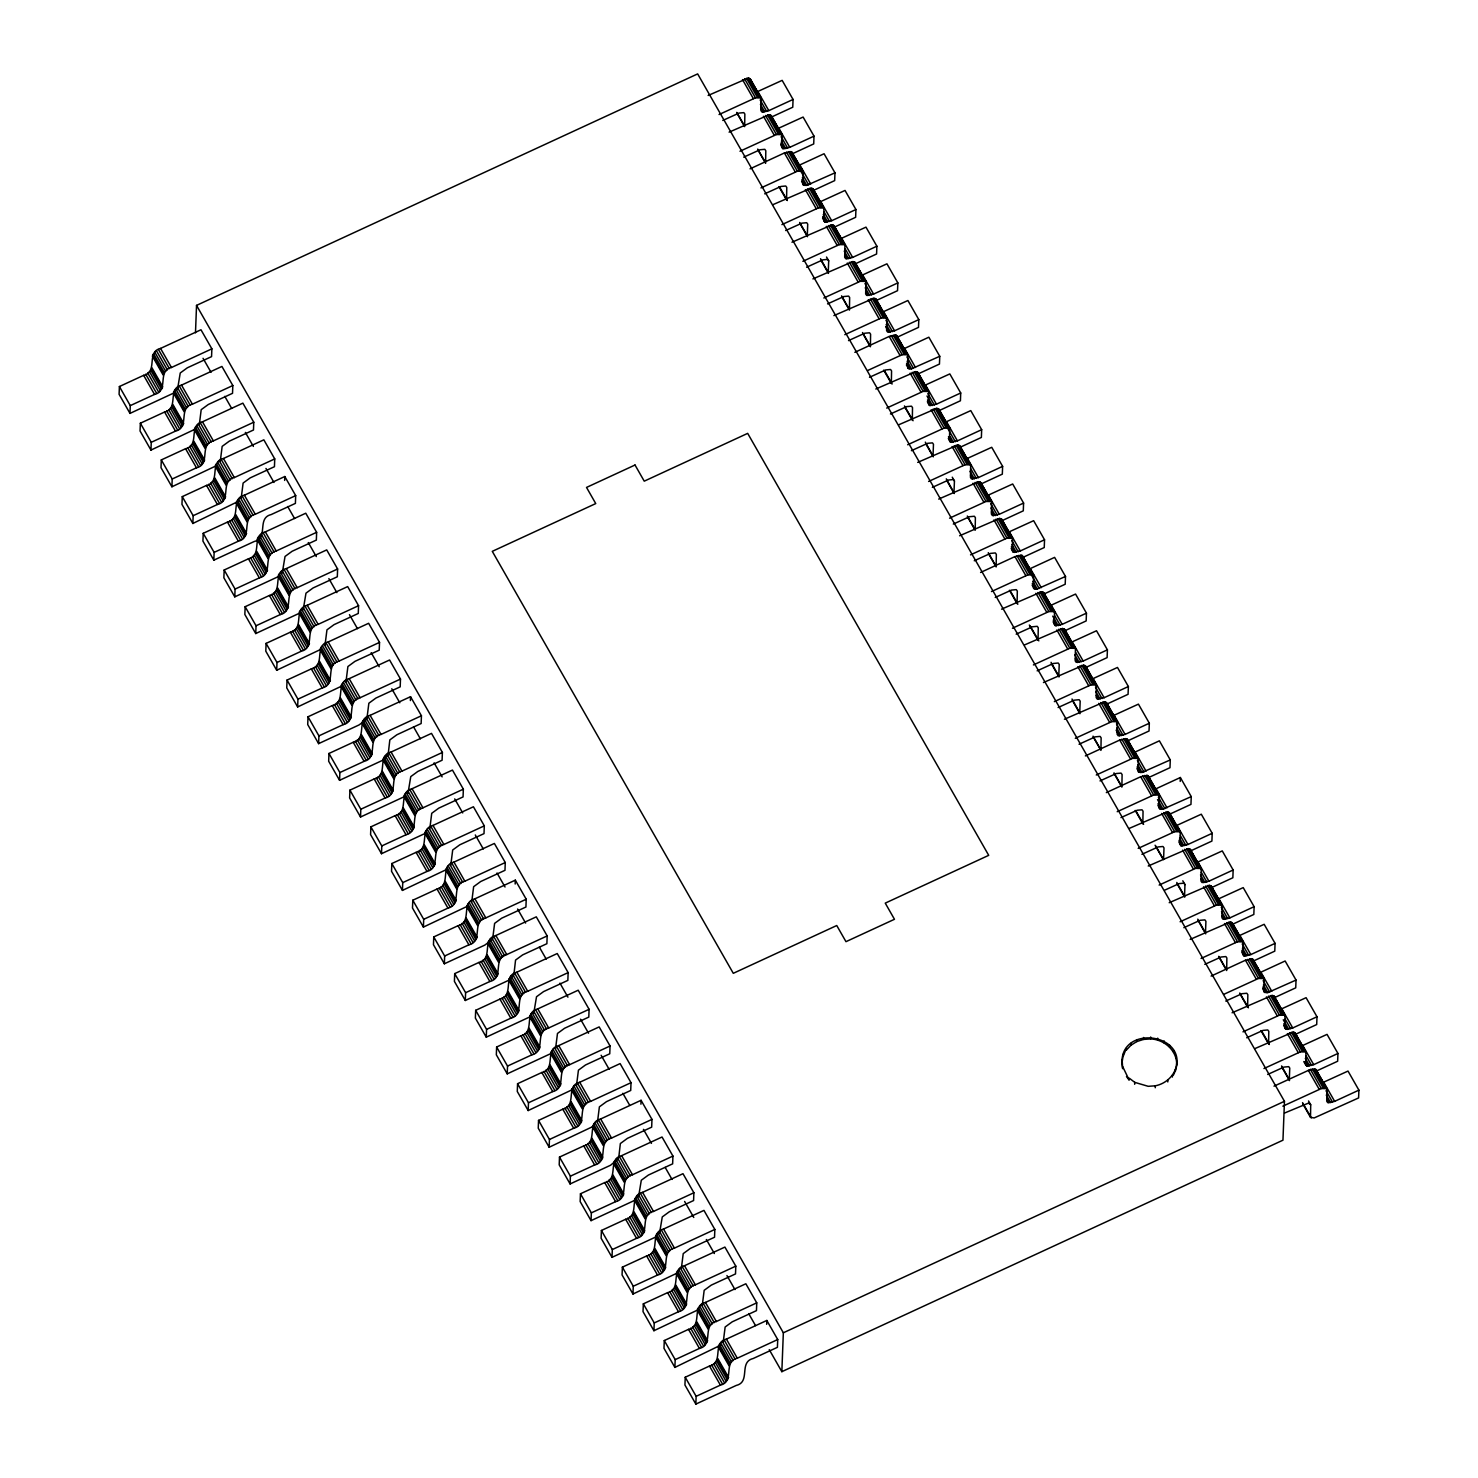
<?xml version="1.0" encoding="UTF-8"?>
<svg xmlns="http://www.w3.org/2000/svg" width="1478" height="1478" viewBox="0 0 1478 1478"><rect width="100%" height="100%" fill="white"/><g stroke="black" fill="none" stroke-linecap="round" stroke-linejoin="round"><path stroke-width="1.5" d="M177.489 389.545L180.242 372.992L187.318 367.819L211.557 356.623L211.871 348.845L200.971 329.76L160.548 348.42C145.842 351.912 158.349 371.865 143.643 375.338L119.404 386.534L119.09 394.312L129.99 413.397L172.501 393.628M129.99 413.397L130.286 405.619L119.404 386.534M199.29 424.925L201.193 409.683L208.269 404.51L232.526 393.314L232.822 385.536L221.922 366.452L181.517 385.111C166.811 388.603 179.3 408.556 164.594 412.029L140.355 423.225L140.059 431.003L150.959 450.088L195.429 429.026M150.959 450.088L151.255 442.31L140.355 423.225M130.286 405.619L154.543 394.423C169.249 390.949 156.742 370.978 171.448 367.505L211.871 348.845M220.24 461.616L222.162 446.374L229.238 441.201L253.477 430.006L253.773 422.228L242.872 403.143L202.468 421.821C187.761 425.294 200.269 445.248 185.563 448.721L161.305 459.917L161.01 467.695L171.91 486.779L216.379 465.718M171.91 486.779L172.205 479.001L161.305 459.917M151.255 442.31L175.494 431.114C190.2 427.641 177.693 407.669 192.417 404.196L232.822 385.536M241.191 498.326L243.113 483.066L250.188 477.893L274.446 466.697L274.742 458.919L263.841 439.834L223.418 458.513C208.712 461.986 221.22 481.939 206.514 485.412L182.274 496.626L181.96 504.386L192.861 523.471L239.03 501.024M195.484 332.846L196.537 305.392L697.653 73.9L1284.456 1101.295L1282.959 1140.185L781.844 1371.676L769.262 1349.654M192.861 523.471L193.156 515.693L182.274 496.626M172.205 479.001L196.463 467.805C211.169 464.332 198.662 444.361 213.368 440.887L253.773 422.228M203.225 533.318L202.929 541.096L213.83 560.162L254.234 541.502C268.941 538.029 256.433 518.057 271.139 514.584L295.397 503.388L295.692 495.61L284.792 476.526L244.387 495.204C229.681 498.677 242.17 518.63 227.464 522.104L203.225 533.318L214.125 552.384L213.83 560.162M193.156 515.693L217.414 504.497C232.12 501.024 219.612 481.071 234.318 477.579L274.742 458.919M282.261 573.021L285.032 556.467L292.108 551.276L316.347 540.08L316.643 532.302L305.761 513.217L265.338 531.895C250.632 535.369 263.139 555.322 248.433 558.795L224.176 570.009L223.88 577.787L234.78 596.853L277.291 577.085M234.78 596.853L235.076 589.075L224.176 570.009M214.125 552.384L238.364 541.188C253.071 537.715 240.581 517.762 255.288 514.27L295.692 495.61M303.23 609.712L305.983 593.158L313.059 587.967L337.317 576.771L337.612 568.993L326.712 549.908L286.307 568.587C271.582 572.06 284.09 592.013 269.384 595.486L245.145 606.701L244.849 614.479L255.731 633.545L298.242 613.776M255.731 633.545L256.045 625.767L245.145 606.701M235.076 589.075L259.334 577.88C274.04 574.406 261.532 554.453 276.238 550.98L316.643 532.302M325.031 645.092L326.952 629.85L334.028 624.658L358.267 613.462L358.563 605.684L347.663 586.6L307.258 605.278C292.552 608.751 305.059 628.704 290.353 632.196L266.095 643.392L265.8 651.17L276.7 670.255L321.169 649.193M276.7 670.255L276.996 662.477L266.095 643.392M284.644 480.424L284.792 476.526M256.045 625.767L280.284 614.571C294.99 611.098 282.483 591.145 297.189 587.671L337.612 568.993M345.981 681.783L347.903 666.541L354.979 661.35L379.218 650.154L379.532 642.376L368.632 623.291L328.208 641.969C313.502 645.443 326.01 665.396 311.304 668.887L287.046 680.083L286.75 687.861L297.651 706.946L342.12 685.884M297.651 706.946L297.946 699.168L287.046 680.083M276.996 662.477L301.235 651.262C315.941 647.789 303.452 627.836 318.158 624.363L358.563 605.684M366.932 718.474L368.853 703.232L375.929 698.059L400.187 686.845L400.483 679.067L389.582 660.001L349.178 678.661C334.471 682.134 346.961 702.087 332.254 705.579L308.015 716.775L307.72 724.553L318.62 743.637L359.025 724.959L366.101 719.786M318.62 743.637L318.915 735.859L308.015 716.775M297.946 699.168L322.204 687.954C336.91 684.48 324.403 664.527 339.109 661.054L379.532 642.376M388.215 754.039L389.822 739.924L396.898 734.751L421.138 723.536L421.433 715.758L410.533 696.692L370.128 715.352C355.422 718.825 367.93 738.797 353.224 742.27L328.966 753.466L328.67 761.244L339.57 780.329L382.081 760.56M339.57 780.329L339.866 772.551L328.966 753.466M318.915 735.859L343.155 724.645C357.861 721.172 345.353 701.219 360.078 697.745L400.483 679.067M408.02 793.169L410.773 776.615L417.849 771.442L442.088 760.228L442.402 752.45L431.502 733.384L391.079 752.043C376.373 755.517 388.88 775.488 374.174 778.961L349.935 790.157L349.621 797.935L360.521 817.02L403.032 797.252M360.521 817.02L360.817 809.242L349.935 790.157M339.866 772.551L364.105 761.336C378.83 757.863 366.322 737.91 381.028 734.437L421.433 715.758M429.821 828.548L431.724 813.306L438.8 808.133L463.057 796.919L463.353 789.16L452.453 770.075L412.048 788.735C397.342 792.208 409.831 812.179 395.125 815.653L370.886 826.849L370.59 834.627L381.49 853.711L424.001 833.943M381.49 853.711L381.786 845.933L370.886 826.849M360.817 809.242L385.074 798.046C399.781 794.554 387.273 774.601 401.979 771.128L442.402 752.45M450.772 865.24L452.693 849.998L459.769 844.825L484.008 833.629L484.304 825.851L473.422 806.766L432.999 825.426C418.292 828.918 430.8 848.871 416.094 852.344L391.836 863.54L391.541 871.318L402.441 890.403L446.91 869.341M402.441 890.403L402.737 882.625L391.836 863.54M410.385 700.572L410.533 696.692M381.786 845.933L406.025 834.737C420.731 831.246 408.242 811.293 422.948 807.819L463.353 789.16M471.722 901.931L473.644 886.689L480.719 881.516L504.977 870.32L505.273 862.542L494.373 843.458L453.949 862.117C439.243 865.609 451.751 885.562 437.045 889.035L412.805 900.231L412.491 908.009L423.392 927.094L467.879 906.032M423.392 927.094L423.706 919.316L412.805 900.231M402.737 882.625L426.994 871.429C441.7 867.956 429.193 847.984 443.899 844.511L484.304 825.851M492.691 938.622L494.613 923.38L501.67 918.207L525.928 907.012L526.223 899.234L515.323 880.149L474.918 898.809C460.212 902.301 472.72 922.254 457.995 925.727L433.756 936.923L433.46 944.701L444.361 963.785L484.766 945.126L491.841 939.934M444.361 963.785L444.656 956.007L433.756 936.923M423.706 919.316L447.945 908.12C462.651 904.647 450.143 884.675 464.849 881.202L505.273 862.542M513.956 974.187L515.563 960.072L522.639 954.899L546.878 943.703L547.174 935.925L536.292 916.84L495.869 935.519C481.163 938.992 493.67 958.945 478.964 962.418L454.707 973.614L454.411 981.392L465.311 1000.477L507.822 980.708M465.311 1000.477L465.607 992.699L454.707 973.614M444.656 956.007L468.896 944.811C483.602 941.338 471.112 921.367 485.819 917.893L526.223 899.234M533.761 1013.317L536.514 996.763L543.59 991.59L567.848 980.394L568.143 972.616L557.243 953.532L516.838 972.21C502.114 975.683 514.621 995.636 499.915 999.11L475.676 1010.324L475.38 1018.102L486.262 1037.168L528.773 1017.4M486.262 1037.168L486.576 1029.39L475.676 1010.324M465.607 992.699L489.865 981.503C504.571 978.03 492.063 958.077 506.769 954.585L547.174 935.925M555.562 1048.715L557.483 1033.455L564.559 1028.282L588.798 1017.086L589.094 1009.308L578.194 990.223L537.789 1008.901C523.083 1012.375 535.59 1032.328 520.884 1035.801L496.626 1047.015L496.331 1054.793L507.231 1073.859L549.742 1054.091M507.231 1073.859L507.527 1066.081L496.626 1047.015M515.175 884.029L515.323 880.149M486.576 1029.39L510.815 1018.194C525.521 1014.721 513.014 994.768 527.72 991.276L568.143 972.616M576.512 1085.406L578.434 1070.164L585.51 1064.973L609.749 1053.777L610.063 1045.999L599.163 1026.914L558.739 1045.593C544.033 1049.066 556.541 1069.019 541.835 1072.492L517.577 1083.707L517.282 1091.485L528.182 1110.551L572.651 1089.508M528.182 1110.551L528.477 1102.773L517.577 1083.707M507.527 1066.081L531.766 1054.886C546.472 1051.412 533.983 1031.459 548.689 1027.967L589.094 1009.308M597.481 1122.098L599.384 1106.856L606.46 1101.664L630.718 1090.468L631.014 1082.69L620.113 1063.606L579.709 1082.284C565.002 1085.757 577.492 1105.71 562.785 1109.184L538.546 1120.398L538.251 1128.176L549.151 1147.242L593.62 1126.199M549.151 1147.242L549.446 1139.483L538.546 1120.398M528.477 1102.773L552.735 1091.577C567.441 1088.104 554.934 1068.151 569.64 1064.677L610.063 1045.999M618.746 1157.643L620.354 1143.547L627.429 1138.356L651.669 1127.16L651.964 1119.382L641.064 1100.297L600.659 1118.975C585.953 1122.449 598.461 1142.402 583.755 1145.893L559.497 1157.089L559.201 1164.867L570.102 1183.952L610.506 1165.274L618.432 1158.789M570.102 1183.952L570.397 1176.174L559.497 1157.089M549.446 1139.483L573.686 1128.268C588.392 1124.795 575.884 1104.842 590.609 1101.369L631.014 1082.69M638.551 1196.792L641.304 1180.238L648.38 1175.065L672.638 1163.851L672.933 1156.073L662.033 1137.007L621.61 1155.667C606.904 1159.14 619.411 1179.093 604.705 1182.585L580.466 1193.781L580.152 1201.559L591.052 1220.643L633.563 1200.875M591.052 1220.643L591.348 1212.865L580.466 1193.781M570.397 1176.174L594.655 1164.96C609.361 1161.486 596.853 1141.533 611.559 1138.06L651.964 1119.382M659.502 1233.483L662.273 1216.93L669.331 1211.757L693.588 1200.542L693.884 1192.764L682.984 1173.698L642.579 1192.358C627.873 1195.831 640.362 1215.784 625.656 1219.276L601.417 1230.472L601.121 1238.25L612.021 1257.335L654.532 1237.566M612.021 1257.335L612.317 1249.557L601.417 1230.472M591.348 1212.865L615.605 1201.651C630.312 1198.178 617.804 1178.225 632.51 1174.751L672.933 1156.073M681.303 1268.863L683.224 1253.621L690.3 1248.448L714.539 1237.234L714.835 1229.456L703.953 1210.39L663.53 1229.049C648.824 1232.523 661.331 1252.494 646.625 1255.967L622.367 1267.163L622.072 1274.941L632.972 1294.026L677.441 1272.964M632.972 1294.026L633.268 1286.248L622.367 1267.163M640.916 1104.195L641.064 1100.297M612.317 1249.557L636.556 1238.342C651.262 1234.869 638.773 1214.916 653.479 1211.443L693.884 1192.764M702.253 1305.554L704.175 1290.312L711.251 1285.139L735.508 1273.925L735.804 1266.147L724.904 1247.081L684.499 1265.741C669.774 1269.214 682.282 1289.185 667.576 1292.659L643.336 1303.855L643.022 1311.633L653.923 1330.717L698.41 1309.656M653.923 1330.717L654.237 1322.939L643.336 1303.855M633.268 1286.248L657.525 1275.052C672.231 1271.56 659.724 1251.607 674.43 1248.134L714.835 1229.456M723.222 1342.246L725.144 1327.004L732.22 1321.831L756.459 1310.635L756.754 1302.857L745.854 1283.772L705.449 1302.432C690.743 1305.905 703.251 1325.877 688.526 1329.35L664.287 1340.546L663.991 1348.324L674.892 1367.409L721.061 1344.962M674.892 1367.409L675.187 1359.631L664.287 1340.546M654.237 1322.939L678.476 1311.743C693.182 1308.252 680.674 1288.299 695.381 1284.825L735.804 1266.147M685.238 1377.237L684.942 1385.015L695.842 1404.1L736.266 1385.422C750.972 1381.948 738.464 1361.995 753.17 1358.522L777.41 1347.326L777.724 1339.548L766.823 1320.464L726.4 1339.123C711.694 1342.615 724.202 1362.568 709.495 1366.041L685.238 1377.237L696.138 1396.322L695.842 1404.1M737.023 113.252L744.653 126.609L744.857 114.065L743.84 112.624L739.018 113.085L722.779 120.457M675.187 1359.631L699.427 1348.435C714.133 1344.943 701.644 1324.99 716.35 1321.517L756.754 1302.857M708.147 95.46L748.164 78.094L750.196 78.87L761.078 97.954L760.874 110.499L761.872 111.94L768.8 110.647L793.058 99.451L782.158 80.366L755.831 92.393M757.974 149.962L765.604 163.301L765.807 150.756L764.81 149.315L759.969 149.777L743.73 157.148M696.138 1396.322L720.396 1385.126C735.102 1381.653 722.594 1361.681 737.3 1358.208L777.724 1339.548M729.097 132.152L769.114 114.785L771.146 115.561L782.047 134.646L781.825 147.19L782.841 148.631L789.769 147.338L814.009 136.142L803.108 117.058L776.781 129.085M793.058 99.451L792.762 107.229L770.537 117.483M750.048 168.843L784.412 152.973L791.321 151.68L802.997 171.337L803.016 184.75L806.692 185.378L834.978 172.834L824.077 153.749L799.82 164.945L810.72 184.029M766.676 1324.343L766.823 1320.464M814.009 136.142L813.713 143.92L791.487 154.192M773.031 204.611L811.034 188.168L813.066 188.944L823.948 208.028L823.745 220.573L824.761 222.014L831.671 220.721L855.928 209.525L845.028 190.44L818.701 202.486M781.844 1371.676L783.34 1332.786L196.537 305.392M806.619 267.222L822.84 259.851L827.68 259.389L828.696 260.849L828.234 272.506L820.53 258.687M834.978 172.834L834.664 180.612L812.438 190.884M841.813 296.727L849.425 310.084L849.647 297.54L848.631 296.099L843.79 296.542L827.569 303.914M855.928 209.525L855.633 217.303L833.407 227.575M812.918 278.917L852.954 261.551L854.968 262.327L865.868 281.411L865.665 293.956L866.662 295.397L873.59 294.104L897.848 282.908L886.948 263.823L860.602 275.869M870.394 346.776L870.597 334.231L869.6 332.79L864.759 333.234L848.52 340.605M839.652 239.177L865.979 227.132L876.879 246.216L876.583 253.994L854.358 264.266M833.888 315.608L873.904 298.242L875.937 299.018L886.837 318.103L886.615 330.647L887.631 332.088L894.559 330.795L918.799 319.599L907.898 300.514L881.572 312.56M897.848 282.908L897.534 290.686L875.309 300.958M854.838 352.318L889.183 336.448L896.111 335.155L907.788 354.794L907.806 368.225L911.483 368.835L939.749 356.29L928.849 337.206L904.61 348.42L915.51 367.505M918.799 319.599L918.503 327.377L896.278 337.649M875.807 389.01L915.824 371.625L917.838 372.401L928.738 391.485L928.535 404.03L929.533 405.471L936.461 404.196L960.718 392.982L949.818 373.916L923.473 385.943M939.749 356.29L939.454 364.068L917.228 374.34M898.772 424.759L936.775 408.316L938.807 409.11L949.707 428.177L949.486 440.721L950.502 442.162L957.43 440.887L981.669 429.673L970.769 410.607L944.442 422.634M932.359 487.37L948.58 480.017L953.421 479.556L954.437 480.997L953.975 492.673L946.271 478.835M960.718 392.982L960.423 400.76L940.211 410.108M917.709 462.392L957.744 445.026L959.758 445.802L970.658 464.868L970.455 477.412L971.452 478.872L978.381 477.579L1002.62 466.364L991.738 447.298L965.393 459.325M967.554 516.875L975.184 530.232L975.388 517.688L974.39 516.247L969.55 516.709L953.31 524.062M981.669 429.673L981.374 437.451L959.148 447.723M938.678 499.084L978.695 481.717L980.727 482.493L991.609 501.559L991.405 514.104L992.422 515.563L999.331 514.27L1023.589 503.074L1012.689 483.99L986.362 496.017M988.505 553.566L996.135 566.924L996.338 554.379L995.341 552.938L990.5 553.4L974.261 560.772M1002.62 466.364L1002.324 474.142L980.099 484.414M959.628 535.775L999.645 518.409L1001.678 519.184L1012.578 538.251L1012.356 550.814L1013.372 552.255L1020.3 550.961L1044.54 539.766L1033.639 520.681L1007.312 532.708M1023.589 503.074L1023.293 510.834L1001.068 521.106M980.579 572.466L1014.943 556.596L1021.871 555.303L1033.528 574.96L1033.565 588.373L1037.223 589.001L1065.509 576.457L1054.608 557.372L1030.351 568.568L1041.251 587.653M1044.54 539.766L1044.244 547.544L1022.019 557.797M1001.548 609.158L1041.565 591.791L1043.597 592.567L1054.498 611.652L1054.276 624.196L1055.292 625.637L1062.202 624.344L1086.459 613.148L1075.559 594.064L1049.232 606.091M1065.509 576.457L1065.195 584.235L1042.969 594.489M1086.459 613.148L1086.164 620.926L1063.938 631.18M1043.45 682.54L1083.485 665.174L1085.499 665.95L1096.399 685.035L1096.196 697.579L1097.193 699.02L1104.121 697.727L1128.379 686.531L1117.479 667.446L1091.133 679.492M1100.925 750.399L1101.128 737.855L1100.131 736.395L1095.29 736.857L1079.051 744.228M1070.183 642.782L1096.51 630.755L1107.41 649.84L1107.114 657.618L1084.889 667.89M1064.419 719.232L1104.435 701.865L1106.468 702.641L1117.368 721.726L1117.146 734.27L1118.162 735.711L1125.091 734.418L1149.33 723.222L1138.429 704.138L1112.103 716.183M1114.246 773.733L1121.876 787.09L1122.098 774.546L1121.081 773.105L1116.241 773.548L1100.02 780.92M1128.379 686.531L1128.065 694.309L1105.84 704.581M1122.153 1060.336L1122.689 1068.705C1113.691 1021.686 1195.074 1032.217 1173.384 1075.116M1122.079 1062.276L1123.409 1053.999M1123.335 1055.939L1126.421 1048.179M1085.369 755.923L1119.733 740.053L1126.642 738.778L1138.319 758.417L1138.337 771.849L1142.014 772.458L1170.28 759.914L1159.38 740.829L1135.141 752.043L1146.041 771.11M1122.763 1066.765L1129.192 1080.104L1126.476 1076.557M1126.347 1050.119L1130.947 1045.223L1131.021 1043.283M1134.661 1084.298L1134.735 1082.358L1129.266 1078.164M1130.947 1045.223L1136.785 1041.565L1136.859 1039.625M1149.33 723.222L1149.034 731L1126.809 741.272M1136.785 1041.565L1143.492 1039.422L1143.566 1037.482M1106.338 792.614L1140.683 776.744L1147.612 775.47L1159.269 795.109L1159.306 808.54L1162.983 809.15L1191.25 796.605L1180.349 777.52L1156.092 788.735L1166.992 807.801M1176.654 1064.899C1177.264 1050.71 1164.221 1039.385 1150.605 1038.923L1150.678 1036.983M1155.242 1087.753L1155.316 1085.813C1166.364 1083.688 1176.026 1074.488 1176.728 1062.959M1157.625 1040.106L1157.699 1038.147M1170.28 759.914L1169.985 767.692L1147.759 777.964M1164.073 1042.877L1164.147 1040.937M1167.786 1081.951L1167.86 1080.012M1169.541 1047.071L1169.615 1045.131M1180.201 781.419L1180.349 777.52M1129.303 828.382L1167.306 811.939L1169.338 812.715L1180.238 831.8L1180.017 844.344L1181.033 845.785L1187.961 844.492L1212.2 833.296L1201.3 814.212L1174.973 826.257M1172.387 1077.056L1172.46 1075.116M1173.606 1052.391L1173.68 1050.452M1175.398 1071.236L1175.472 1069.296M1176.045 1058.47L1176.119 1056.53M1164.904 890.07L1179.111 883.622L1183.952 883.179L1184.968 884.62L1184.525 896.278L1176.802 882.458M1191.25 796.605L1190.954 804.383L1170.742 813.713M1148.24 866.016L1188.275 848.631L1190.289 849.407L1201.189 868.491L1200.986 881.036L1201.984 882.477L1208.912 881.202L1233.151 869.988L1222.269 850.903L1195.924 862.949M1212.2 833.296L1211.905 841.074L1189.679 851.346M1169.209 902.707L1209.226 885.322L1211.258 886.098L1222.14 905.183L1221.936 917.727L1222.953 919.168L1229.862 917.893L1254.12 906.679L1243.22 887.613L1216.893 899.64M1226.666 970.547L1226.869 958.003L1225.872 956.562L1221.031 957.023L1204.81 964.377M1233.151 869.988L1232.855 877.766L1210.63 888.038M1190.159 939.398L1230.176 922.032L1232.209 922.808L1243.109 941.874L1242.887 954.418L1243.903 955.86L1250.831 954.585L1275.071 943.37L1264.17 924.304L1237.843 936.331M1254.12 906.679L1253.824 914.457L1231.599 924.729M1211.11 976.09L1245.474 960.22L1252.402 958.926L1264.06 978.565L1264.096 991.997L1267.755 992.625L1296.04 980.062L1285.139 960.996L1260.882 972.191L1271.782 991.276M1275.071 943.37L1274.775 951.148L1252.55 961.421M1232.079 1012.781L1272.096 995.415L1274.128 996.19L1285.029 1015.257L1284.807 1027.801L1285.823 1029.261L1292.733 1027.967L1316.99 1016.772L1306.09 997.687L1279.763 1009.714M1296.04 980.062L1295.726 987.84L1273.5 998.112M1255.062 1048.53L1293.047 1032.106L1295.079 1032.882L1305.979 1051.966L1305.758 1064.511L1306.774 1065.952L1313.702 1064.659L1337.941 1053.463L1327.041 1034.378L1300.714 1046.406M1284.585 1113.026L1308.455 1103.124L1310.709 1104.768L1310.506 1117.313L1314.164 1117.941L1358.596 1097.932L1358.91 1090.154L1348.01 1071.07L1321.665 1083.097M1316.99 1016.772L1316.695 1024.55L1294.469 1034.803M1316.122 1074.34L1316.03 1069.573L1310.432 1069.462L1273.999 1086.164M1316.03 1069.573L1326.93 1088.658L1326.727 1101.202L1327.724 1102.643L1334.652 1101.35L1358.91 1090.154M1337.941 1053.463L1337.645 1061.241L1315.42 1071.495M387.901 755.166L384.04 759.267M512.792 976.625L513.642 975.314M509.781 979.415L511.48 978.03M719.047 114.545L755.48 97.844L761.078 97.954M739.998 151.236L776.43 134.535L782.047 134.646M760.948 187.928L797.381 171.226L802.997 171.337M764.699 193.84L780.92 186.468L785.76 186.006L786.776 187.466L786.555 200.01L778.924 186.653M781.917 224.619L818.35 207.918L823.948 208.028M785.649 230.531L801.889 223.16L806.729 222.698L807.727 224.157L807.284 235.815L799.653 222.457M791.968 242.226L831.985 224.859L834.017 225.635L844.917 244.72L844.695 257.264L845.712 258.705L852.64 257.412L876.879 246.216M802.868 261.31L839.301 244.609L844.917 244.72M823.819 298.002L860.27 281.3L865.868 281.411M844.788 334.693L881.221 317.992L886.837 318.103M867.752 370.461L902.171 354.683L907.788 354.794M869.489 377.296L885.71 369.925L890.55 369.482L891.567 370.923L891.345 383.467L883.715 370.11M886.689 408.076L923.14 391.374L928.738 391.485M890.44 413.988L906.679 406.616L911.501 406.173L912.517 407.614L912.314 420.158L904.684 406.801M907.658 444.767L944.091 428.066L949.707 428.177M911.39 450.679L927.63 443.326L932.47 442.864L933.468 444.305L933.024 455.963L925.32 442.144M928.609 481.459L965.042 464.757L970.658 464.868M949.578 518.168L986.011 501.448L991.609 501.559M970.529 554.86L1006.961 538.158L1012.578 538.251M991.479 591.551L1027.931 574.85L1033.528 574.96M995.23 597.463L1011.451 590.091L1016.291 589.63L1017.307 591.071L1017.086 603.615L1009.456 590.258M1012.448 628.242L1048.881 611.541L1054.498 611.652M1016.18 634.154L1032.42 626.783L1037.26 626.321L1038.258 627.762L1038.055 640.307L1029.335 625.046M1024.531 644.925L1062.516 628.483L1064.548 629.259L1075.448 648.343L1075.227 660.888L1076.243 662.329L1083.171 661.035L1107.41 649.84M1033.399 664.934L1069.832 648.232L1075.448 648.343M1037.15 670.846L1053.371 663.474L1058.211 663.012L1059.227 664.453L1058.765 676.13L1051.061 662.31M1054.35 701.625L1090.801 684.924L1096.399 685.035M1058.1 707.537L1074.321 700.166L1079.162 699.704L1080.178 701.163L1079.734 712.821L1072.012 699.002M1075.319 738.316L1111.752 721.615L1117.368 721.726M1096.27 775.008L1132.702 758.306L1138.319 758.417M1117.22 811.699L1153.671 794.998L1159.269 795.109M1120.971 817.611L1137.21 810.24L1142.032 809.796L1143.048 811.237L1142.845 823.782L1135.215 810.424M1138.189 848.39L1174.622 831.689L1180.238 831.8M1141.921 854.302L1158.161 846.931L1163.001 846.488L1163.999 847.929L1163.555 859.586L1155.925 846.229M1159.14 885.082L1195.573 868.38L1201.189 868.491M1180.109 921.773L1216.542 905.072L1222.14 905.183M1183.841 927.685L1200.081 920.314L1204.921 919.87L1205.919 921.311L1205.475 932.969L1197.771 919.15M1201.06 958.465L1237.492 941.763L1243.109 941.874M1224.043 994.232L1258.462 978.454L1264.06 978.565M1225.761 1001.068L1241.982 993.715L1246.822 993.253L1247.838 994.694L1247.617 1007.239L1240.005 993.881M1242.98 1031.866L1279.412 1015.164L1285.029 1015.257M1246.711 1037.778L1262.951 1030.406L1267.791 1029.944L1268.789 1031.385L1268.586 1043.93L1260.956 1030.572M1263.93 1068.557L1300.363 1051.856L1305.979 1051.966M1267.681 1074.469L1283.902 1067.098L1288.742 1066.636L1289.758 1068.077L1289.296 1079.753L1281.592 1065.934M783.34 1332.786L1284.456 1101.295M1282.867 1106.172L1321.332 1088.547L1326.93 1088.658M1143.492 1039.422L1150.605 1038.923M1155.316 1085.813L1148.203 1086.312L1134.735 1082.358M757.9 91.562L768.8 110.647M778.869 128.253L789.769 147.338M820.789 201.636L831.671 220.721M841.739 238.346L852.64 257.412M862.69 275.037L873.59 294.104M883.659 311.729L894.559 330.795M925.561 385.111L936.461 404.196M946.53 421.803L957.43 440.887M967.48 458.494L978.381 477.579M988.431 495.185L999.331 514.27M1009.4 531.877L1020.3 550.961M1051.32 605.259L1062.202 624.344M1072.271 641.951L1083.171 661.035M1093.221 678.642L1104.121 697.727M1114.19 715.352L1125.091 734.418M1177.061 825.426L1187.961 844.492M1198.011 862.117L1208.912 881.202M1218.98 898.809L1229.862 917.893M1239.931 935.5L1250.831 954.585M1281.851 1008.883L1292.733 1027.967M1302.802 1045.574L1313.702 1064.659M1323.752 1082.265L1334.652 1101.35M761.318 98.823L750.196 78.87M782.287 135.514L771.146 115.561M803.238 172.205L792.097 152.252M824.188 208.897L813.066 188.944M844.067 243.685L834.017 225.635M866.108 282.298L854.968 262.327M887.059 318.989L875.937 299.018M908.028 355.681L896.887 335.709M928.978 392.372L917.838 372.401M949.929 429.063L938.807 409.11M970.898 465.755L959.758 445.802M991.849 502.446L980.727 482.493M1012.818 539.137L1001.678 519.184M1033.769 575.829L1022.628 555.876M1054.719 612.52L1043.597 592.567M1074.598 647.309L1064.548 629.259M1096.639 685.903L1085.499 665.95M1117.59 722.594L1106.468 702.641M1138.559 759.304L1127.418 739.333M1159.509 795.995L1148.369 776.024M1180.479 832.687L1169.338 812.715M1201.429 869.378L1190.289 849.407M1222.38 906.069L1211.258 886.098M1243.349 942.761L1232.209 922.808M1264.3 979.452L1253.159 959.499M1285.25 1016.143L1274.128 996.19M1306.219 1052.835L1295.079 1032.882M1316.27 1070.441L1327.17 1089.526M749.42 78.297L760.32 97.382M770.371 114.988L781.271 134.073M791.321 151.68L802.221 170.764M812.29 188.371L823.191 207.456M833.241 225.081L844.141 244.147M854.21 261.772L865.092 280.838M875.161 298.464L886.061 317.53M896.111 335.155L907.012 354.24M917.081 371.846L927.981 390.931M938.031 408.538L948.931 427.622M958.982 445.229L969.882 464.314M979.951 481.92L990.851 501.005M1000.902 518.612L1011.802 537.696M1021.871 555.303L1032.753 574.388M1042.821 591.994L1053.722 611.079M1063.772 628.686L1074.672 647.77M1084.741 665.377L1095.623 684.462M1105.692 702.087L1116.592 721.153M1126.642 738.778L1137.543 757.844M1147.612 775.47L1158.512 794.536M1168.562 812.161L1179.462 831.246M1189.513 848.852L1200.413 867.937M1210.482 885.544L1221.382 904.628M1231.433 922.235L1242.333 941.32M1252.402 958.926L1263.284 978.011M1273.352 995.618L1284.253 1014.702M1294.303 1032.309L1305.203 1051.394M1315.272 1069L1326.172 1088.085M748.164 78.094L759.064 97.178M769.114 114.785L780.014 133.87M790.083 151.477L800.984 170.561M811.034 188.168L821.934 207.253M831.985 224.859L842.885 243.944M852.954 261.551L863.854 280.635M873.904 298.242L884.805 317.327M894.855 334.933L905.755 354.018M915.824 371.625L926.724 390.709M936.775 408.316L947.675 427.401M957.744 445.026L968.626 464.092M978.695 481.717L989.595 500.783M999.645 518.409L1010.546 537.475M1020.614 555.1L1031.515 574.185M1041.565 591.791L1052.465 610.876M1062.516 628.483L1073.416 647.567M1083.485 665.174L1094.385 684.259M1104.435 701.865L1115.336 720.95M1125.405 738.557L1136.286 757.641M1146.355 775.248L1157.256 794.333M1167.306 811.939L1178.206 831.024M1188.275 848.631L1199.157 867.715M1209.226 885.322L1220.126 904.407M1230.176 922.032L1241.077 941.098M1251.145 958.723L1262.046 977.789M1272.096 995.415L1282.996 1014.481M1293.047 1032.106L1303.947 1051.172M1314.016 1068.797L1324.916 1087.882M760.172 100.024L766.712 111.478M781.141 136.733L787.682 148.169M799.912 169.6L808.632 184.861M824.151 212.019L829.583 221.552M845.102 248.71L850.552 258.244M864.963 283.499L871.503 294.953M885.932 320.19L892.472 331.645M906.882 356.882L913.422 368.336M927.833 393.573L934.373 405.027M947.712 428.361L955.342 441.719M970.843 468.877L976.293 478.41M990.703 503.647L997.244 515.101M1011.673 540.338L1018.213 551.793M1030.443 573.224L1039.163 588.484M1054.682 615.642L1060.132 625.176M1075.633 652.334L1081.083 661.867M1095.494 687.122L1102.034 698.558M1116.463 723.814L1123.003 735.25M1137.413 760.505L1143.954 771.941M1158.364 797.196L1164.904 808.651M1180.423 835.791L1185.873 845.342M1201.374 872.482L1206.824 882.033M1221.253 907.27L1227.775 918.725M1242.204 943.962L1248.744 955.416M1263.154 980.653L1269.694 992.107M1285.213 1019.266L1290.663 1028.799M1306.164 1055.957L1311.614 1065.49M1326.025 1090.727L1332.565 1102.182M746.519 78.242L757.401 97.326M767.47 114.933L778.37 134.018M788.421 151.624L799.321 170.709M809.39 188.316L820.29 207.4M830.34 225.025L841.241 244.092M851.291 261.717L862.191 280.783M872.26 298.408L883.16 317.474M893.211 335.1L904.111 354.166M914.18 371.791L925.062 390.876M935.131 408.482L946.031 427.567M956.081 445.174L966.981 464.258M977.05 481.865L987.932 500.95M998.001 518.556L1008.901 537.641M1018.952 555.248L1029.852 574.332M1039.921 591.939L1050.821 611.024M1060.871 628.63L1071.772 647.715M1081.822 665.322L1092.722 684.406M1102.791 702.013L1113.691 721.098M1123.742 738.723L1134.642 757.789M1144.711 775.414L1155.593 794.48M1165.662 812.106L1176.562 831.172M1186.612 848.797L1197.513 867.882M1207.581 885.488L1218.482 904.573M1228.532 922.18L1239.432 941.264M1249.483 958.871L1260.383 977.956M1270.452 995.562L1281.352 1014.647M1291.402 1032.254L1302.303 1051.338M1312.353 1068.945L1323.253 1088.03M760.431 104.365L764.791 111.995M781.382 141.057L785.742 148.687M802.332 177.748L806.692 185.378M823.301 214.439L827.662 222.07M844.252 251.131L848.612 258.761M865.221 287.822L869.581 295.452M886.172 324.513L890.532 332.144M907.122 361.205L911.483 368.835M927.002 395.993L932.452 405.526M950.132 436.509L953.402 442.236M969.993 471.297L974.353 478.927M990.962 507.989L995.322 515.619M1011.913 544.68L1016.273 552.31M1032.863 581.371L1037.223 589.001M1052.742 616.16L1058.193 625.693M1074.783 654.754L1079.143 662.384M1095.752 691.445L1100.112 699.076M1116.703 728.137L1121.063 735.767M1137.654 764.828L1142.014 772.458M1157.533 799.616L1162.983 809.15M1179.573 838.211L1183.933 845.841M1200.524 874.902L1204.884 882.532M1221.493 911.593L1225.853 919.224M1242.444 948.285L1246.804 955.933M1263.413 984.995L1267.755 992.625M1283.274 1019.765L1288.724 1029.316M1305.314 1058.377L1309.674 1066.007M1326.283 1095.069L1330.643 1102.699M744.579 78.759L755.48 97.844M765.53 115.45L776.43 134.535M786.499 152.142L797.381 171.226M807.45 188.833L818.35 207.918M828.401 225.524L839.301 244.609M849.37 262.216L860.27 281.3M870.32 298.907L881.221 317.992M891.271 335.598L902.171 354.683M912.24 372.308L923.14 391.374M933.191 409L944.091 428.066M954.16 445.691L965.042 464.757M975.11 482.382L986.011 501.448M996.061 519.074L1006.961 538.158M1017.03 555.765L1027.931 574.85M1037.981 592.456L1048.881 611.541M1058.932 629.148L1069.832 648.232M1079.901 665.839L1090.801 684.924M1100.851 702.53L1111.752 721.615M1121.802 739.222L1132.702 758.306M1142.771 775.913L1153.671 794.998M1163.722 812.604L1174.622 831.689M1184.691 849.296L1195.573 868.38M1205.642 886.006L1216.542 905.072M1226.592 922.697L1237.492 941.763M1247.561 959.388L1258.462 978.454M1268.512 996.08L1279.412 1015.164M1289.463 1032.771L1300.363 1051.856M1310.432 1069.462L1321.332 1088.547M760.948 108.337L763.128 112.143M780.827 143.126L784.097 148.835M801.778 179.817L805.048 185.526M822.729 216.509L825.999 222.217M844.788 255.103L846.968 258.927M865.739 291.794L867.919 295.618M885.618 326.583L888.888 332.31M906.568 363.274L909.838 369.001M927.519 399.965L930.789 405.693M948.488 436.657L951.758 442.384M970.529 475.251L972.709 479.075M991.479 511.961L993.659 515.767M1011.358 546.731L1014.629 552.458M1032.309 583.422L1035.579 589.149M1053.278 620.113L1056.53 625.841M1075.319 658.726L1077.499 662.532M1096.27 695.417L1098.45 699.223M1116.149 730.206L1119.419 735.933M1137.099 766.897L1140.369 772.624M1158.05 803.589L1161.32 809.316M1179.019 840.28L1182.289 846.007M1201.06 878.874L1203.24 882.699M1222.01 915.566L1224.19 919.39M1241.889 950.354L1245.16 956.081M1262.84 987.045L1266.11 992.773M1283.809 1023.737L1287.079 1029.464M1305.85 1062.349L1308.03 1066.155M1326.801 1099.041L1328.981 1102.847M780.661 144.807L782.841 148.631M801.612 181.498L803.792 185.323M822.581 218.19L824.761 222.014M906.402 364.974L908.582 368.779M927.353 401.665L929.533 405.471M948.322 438.356L950.502 442.162M1011.192 548.43L1013.372 552.255M1032.143 585.122L1034.323 588.946M1053.112 621.813L1055.292 625.637M1136.933 768.597L1139.113 772.403M1157.884 805.288L1160.064 809.094M1178.853 841.98L1181.033 845.785M1241.723 952.054L1243.903 955.86M1262.674 988.745L1264.854 992.569M1283.643 1025.436L1285.823 1029.261M1304.594 1062.128L1306.774 1065.952M1303.818 1061.573L1305.998 1065.379M742.492 79.59L753.392 98.675M763.442 116.282L774.343 135.366M784.412 152.973L795.312 172.058M805.362 189.664L816.262 208.749M826.313 226.356L837.213 245.44M847.282 263.047L858.182 282.132M868.233 299.757L879.133 318.823M889.183 336.448L900.084 355.514M910.152 373.14L921.053 392.206M931.103 409.831L942.003 428.897M952.072 446.522L962.954 465.607M973.023 483.214L983.923 502.298M993.973 519.905L1004.874 538.99M1014.943 556.596L1025.843 575.681M1035.893 593.288L1046.793 612.372M1056.844 629.979L1067.744 649.064M1077.813 666.67L1088.713 685.755M1098.764 703.362L1109.664 722.446M1119.733 740.053L1130.615 759.138M1140.683 776.744L1151.584 795.829M1161.634 813.454L1172.534 832.52M1182.603 850.146L1193.485 869.212M1203.554 886.837L1214.454 905.903M1224.505 923.528L1235.405 942.613M1245.474 960.22L1256.374 979.304M1266.424 996.911L1277.325 1015.996M1287.375 1033.602L1298.275 1052.687M1308.344 1070.294L1319.244 1089.378M826.516 257.024L828.696 260.849M952.257 477.191L954.437 480.997M1182.788 880.796L1184.968 884.62M1308.529 1100.962L1310.709 1104.768M736.783 112.383L744.413 125.741M757.734 149.075L765.364 162.432M779.7 187.207L787.331 200.565M841.573 295.84L849.203 309.198M862.524 332.532L870.154 345.889M884.491 370.682L892.121 384.021M904.444 405.914L913.071 420.731M967.314 516.007L974.944 529.364M988.265 552.698L995.895 566.056M1010.231 590.831L1017.862 604.188M1030.184 626.081L1038.831 640.879M1093.055 736.155L1100.685 749.512M1114.006 772.846L1121.636 786.204M1135.972 810.979L1143.602 824.336M1218.796 956.321L1226.426 969.66M1239.765 993.013L1248.393 1007.811M1261.732 1031.145L1269.362 1044.503M1302.543 1102.625L1311.263 1117.885M799.894 223.344L807.524 236.702M820.844 260.036L828.474 273.393M862.764 333.418L869.304 344.873M925.634 443.492L933.265 456.85M946.585 480.184L954.215 493.541M1051.375 663.659L1059.005 676.998M1072.344 700.35L1079.956 713.708M1093.295 737.042L1099.835 748.478M1155.075 845.213L1162.706 858.57M1177.116 883.807L1184.746 897.164M1198.085 920.498L1205.715 933.856M1219.036 957.19L1225.576 968.644M1281.906 1067.264L1289.537 1080.621M1302.875 1103.955L1310.506 1117.313M203.04 358.304L211.058 372.327M224.785 396.363L231.64 408.371M245.366 432.407L253.385 446.43M265.966 468.452L273.966 482.475M287.693 506.511L294.565 518.519M308.292 542.555L316.292 556.578M328.873 578.6L336.873 592.623M349.455 614.645L357.473 628.667M371.2 652.703L379.199 666.726M391.781 688.748L399.799 702.771M413.526 726.806L420.38 738.815M434.107 762.851L442.125 776.874M454.707 798.896L462.706 812.918M475.288 834.959L483.288 848.963M497.014 872.999L505.033 887.022M517.614 909.044L525.614 923.066M539.341 947.102L546.213 959.111M559.94 983.147L567.94 997.17M580.521 1019.192L588.54 1033.214M601.121 1055.255L609.121 1069.278M622.848 1093.295L629.72 1105.322M643.447 1129.358L651.447 1143.362M665.174 1167.398L672.028 1179.426M684.61 1201.448L693.773 1217.466M706.355 1239.506L714.354 1253.51M726.936 1275.551L734.954 1289.573M748.681 1313.609L755.535 1325.618M160.548 348.42L171.448 367.505M181.517 385.111L192.417 404.196M202.468 421.821L213.368 440.887M223.418 458.513L234.318 477.579M244.387 495.204L255.288 514.27M265.338 531.895L276.238 550.98M286.307 568.587L297.189 587.671M307.258 605.278L318.158 624.363M328.208 641.969L339.109 661.054M349.178 678.661L360.078 697.745M370.128 715.352L381.028 734.437M391.079 752.043L401.979 771.128M412.048 788.735L422.948 807.819M432.999 825.426L443.899 844.511M453.949 862.117L464.849 881.202M474.918 898.809L485.819 917.893M495.869 935.519L506.769 954.585M516.838 972.21L527.72 991.276M537.789 1008.901L548.689 1027.967M558.739 1045.593L569.64 1064.677M579.709 1082.284L590.609 1101.369M600.659 1118.975L611.559 1138.06M621.61 1155.667L632.51 1174.751M642.579 1192.358L653.479 1211.443M663.53 1229.049L674.43 1248.134M684.499 1265.741L695.381 1284.825M705.449 1302.432L716.35 1321.517M726.4 1339.123L737.3 1358.208M158.46 349.529L169.36 368.613M179.411 386.22L190.311 405.305M200.38 422.911L211.262 441.996M221.33 459.603L232.231 478.687M242.281 496.294L253.181 515.379M263.25 532.985L274.151 552.07M284.201 569.677L295.101 588.761M305.152 606.368L316.052 625.453M326.121 643.059L337.021 662.144M347.071 679.769L357.972 698.835M368.022 716.461L378.922 735.527M388.991 753.152L399.891 772.218M409.942 789.843L420.842 808.928M430.911 826.535L441.793 845.619M451.862 863.226L462.762 882.311M472.812 899.917L483.712 919.002M493.781 936.609L504.682 955.693M514.732 973.3L525.632 992.385M535.683 1009.991L546.583 1029.076M556.652 1046.683L567.552 1065.767M577.602 1083.374L588.503 1102.459M598.572 1120.065L609.453 1139.15M619.522 1156.757L630.422 1175.841M640.473 1193.467L651.373 1212.533M661.442 1230.158L672.342 1249.224M682.393 1266.849L693.293 1285.915M703.343 1303.541L714.244 1322.625M724.312 1340.232L735.213 1359.317M156.502 350.822L167.383 369.888M177.452 387.513L188.353 406.579M198.403 424.204L209.303 443.289M219.372 460.896L230.254 479.981M240.323 497.587L251.223 516.672M261.273 534.279L272.174 553.363M282.243 570.97L293.143 590.055M303.193 607.661L314.093 626.746M324.144 644.353L335.044 663.437M345.113 681.044L356.013 700.129M366.064 717.735L376.964 736.82M387.033 754.427L397.915 773.511M407.983 791.136L418.884 810.203M428.934 827.828L439.834 846.894M449.903 864.519L460.803 883.585M470.854 901.211L481.754 920.295M491.804 937.902L502.705 956.987M512.774 974.593L523.674 993.678M533.724 1011.285L544.625 1030.369M554.675 1047.976L565.575 1067.061M575.644 1084.667L586.544 1103.752M596.595 1121.359L607.495 1140.443M617.564 1158.05L628.446 1177.135M638.514 1194.741L649.415 1213.826M659.465 1231.433L670.365 1250.517M680.434 1268.124L691.334 1287.209M701.385 1304.834L712.285 1323.9M722.336 1341.525L733.236 1360.591M154.802 352.207L165.684 371.292M175.753 388.899L186.653 407.983M196.703 425.59L207.604 444.675M217.672 462.281L228.573 481.366M238.623 498.973L249.523 518.057M259.574 535.664L270.474 554.749M280.543 572.356L291.443 591.44M301.494 609.047L312.394 628.132M322.463 645.757L333.344 664.823M343.413 682.448L354.314 701.514M364.364 719.139L375.264 738.206M385.333 755.831L396.233 774.915M406.284 792.522L417.184 811.607M427.234 829.213L438.135 848.298M448.203 865.905L459.104 884.989M469.154 902.596L480.054 921.681M490.105 939.287L501.005 958.372M511.074 975.979L521.974 995.063M532.025 1012.67L542.925 1031.755M552.994 1049.362L563.875 1068.446M573.944 1086.053L584.845 1105.138M594.895 1122.744L605.795 1141.829M615.864 1159.454L626.764 1178.52M636.815 1196.145L647.715 1215.212M657.765 1232.837L668.666 1251.903M678.735 1269.528L689.635 1288.613M699.685 1306.219L710.585 1325.304M720.654 1342.911L731.536 1361.995M153.472 353.611L164.372 372.678M174.441 390.303L185.341 409.369M195.392 426.994L206.292 446.079M216.361 463.686L227.242 482.77M237.311 500.377L248.212 519.462M258.262 537.068L269.162 556.153M279.231 573.76L290.113 592.844M300.182 610.451L311.082 629.536M321.132 647.142L332.033 666.227M342.102 683.834L353.002 702.918M363.052 720.525L373.952 739.61M384.003 757.216L394.903 776.301M404.972 793.926L415.872 812.992M425.923 830.618L436.823 849.684M446.892 867.309L457.774 886.375M467.842 904L478.743 923.085M488.793 940.692L499.693 959.776M509.762 977.383L520.662 996.468M530.713 1014.074L541.613 1033.159M551.663 1050.766L562.564 1069.85M572.633 1087.457L583.533 1106.542M593.583 1124.148L604.484 1143.233M614.534 1160.84L625.434 1179.924M635.503 1197.531L646.403 1216.616M656.454 1234.222L667.354 1253.307M677.423 1270.914L688.305 1289.998M698.373 1307.624L709.274 1326.69M719.324 1344.315L730.224 1363.381M152.64 354.923L163.541 373.989M173.591 391.615L184.491 410.681M194.542 428.306L205.442 447.391M215.511 464.997L226.411 484.082M236.462 501.689L247.362 520.773M257.431 538.38L268.312 557.465M278.381 575.071L289.282 594.156M299.332 611.763L310.232 630.847M320.301 648.454L331.201 667.539M341.252 685.145L352.152 704.23M362.202 721.837L373.103 740.921M383.171 758.528L394.072 777.613M404.122 795.219L415.022 814.304M425.091 831.929L435.973 850.995M446.042 868.621L456.942 887.687M466.993 905.312L477.893 924.378M487.962 942.003L498.862 961.088M508.912 978.695L519.813 997.779M529.863 1015.386L540.763 1034.471M550.832 1052.077L561.732 1071.162M571.783 1088.769L582.683 1107.853M592.733 1125.46L603.634 1144.545M613.703 1162.151L624.603 1181.236M634.653 1198.843L645.553 1217.927M655.622 1235.534L666.504 1254.619M676.573 1272.225L687.473 1291.31M697.524 1308.935L708.424 1328.001M718.493 1345.627L729.393 1364.693M152.326 356.05L163.227 375.135M173.277 392.742L184.177 411.826M194.246 429.433L205.128 448.518M215.197 466.124L226.097 485.209M236.147 502.816L247.048 521.9M257.117 539.507L267.998 558.592M278.067 576.198L288.967 595.283M299.018 612.89L309.918 631.974M319.987 649.599L330.887 668.666M340.938 686.291L351.838 705.357M361.888 722.982L372.789 742.048M382.857 759.674L393.758 778.758M403.808 796.365L414.708 815.45M424.777 833.056L435.659 852.141M445.728 869.748L456.628 888.832M466.678 906.439L477.579 925.524M487.648 943.13L498.548 962.215M508.598 979.822L519.499 998.906M529.549 1016.513L540.449 1035.598M550.518 1053.204L561.418 1072.289M571.469 1089.896L582.369 1108.98M592.419 1126.605L603.32 1145.672M613.388 1163.297L624.289 1182.363M634.339 1199.988L645.239 1219.054M655.308 1236.68L666.19 1255.746M676.259 1273.371L687.159 1292.456M697.21 1310.062L708.11 1329.147M718.179 1346.754L729.079 1365.838M151.883 367.708L162.765 386.793M172.834 404.399L183.734 423.484M193.784 441.109L204.685 460.175M214.753 477.8L225.635 496.867M235.704 514.492L246.604 533.558M256.655 551.183L267.555 570.268M277.624 587.874L288.524 606.959M298.574 624.566L309.475 643.651M319.525 661.257L330.425 680.342M340.494 697.949L351.394 717.033M361.445 734.64L372.345 753.725M382.414 771.331L393.296 790.416M403.365 808.023L414.265 827.107M424.315 844.714L435.216 863.799M445.284 881.405L456.185 900.49M466.235 918.115L477.135 937.181M487.186 954.806L498.086 973.873M508.155 991.498L519.055 1010.564M529.106 1028.189L540.006 1047.255M550.056 1064.881L560.956 1083.965M571.025 1101.572L581.926 1120.657M591.976 1138.263L602.876 1157.348M612.945 1174.955L623.827 1194.039M633.896 1211.646L644.796 1230.731M654.846 1248.337L665.747 1267.422M675.816 1285.029L686.716 1304.113M696.766 1321.72L707.666 1340.805M717.717 1358.411L728.617 1377.496M151.569 368.853L162.451 387.938M172.52 405.545L183.42 424.629M193.47 442.236L204.37 461.321M214.439 478.927L225.321 498.012M235.39 515.619L246.29 534.703M256.341 552.31L267.241 571.395M277.31 589.001L288.21 608.086M298.26 625.693L309.161 644.777M319.211 662.384L330.111 681.469M340.18 699.076L351.08 718.16M361.131 735.785L372.031 754.852M382.1 772.477L392.982 791.543M403.051 809.168L413.951 828.234M424.001 845.859L434.901 864.926M444.97 882.551L455.871 901.635M465.921 919.242L476.821 938.327M486.872 955.933L497.772 975.018M507.841 992.625L518.741 1011.709M528.791 1029.316L539.692 1048.401M549.742 1066.007L560.642 1085.092M570.711 1102.699L581.611 1121.784M591.662 1139.39L602.562 1158.475M612.631 1176.082L623.513 1195.166M633.582 1212.773L644.482 1231.858M654.532 1249.483L665.433 1268.549M675.501 1286.174L686.402 1305.24M696.452 1322.865L707.352 1341.932M717.403 1359.557L728.303 1378.641M150.719 370.165L161.619 389.231M171.67 406.856L182.57 425.941M192.639 443.548L203.521 462.632M213.589 480.239L224.49 499.324M234.54 516.931L245.44 536.015M255.509 553.622L266.409 572.707M276.46 590.313L287.36 609.398M297.411 627.005L308.311 646.089M318.38 663.696L329.28 682.781M339.33 700.387L350.231 719.472M360.299 737.079L371.181 756.163M381.25 773.788L392.15 792.855M402.201 810.48L413.101 829.546M423.17 847.171L434.052 866.237M444.121 883.862L455.021 902.947M465.071 920.554L475.971 939.639M486.04 957.245L496.941 976.33M506.991 993.937L517.891 1013.021M527.942 1030.628L538.842 1049.713M548.911 1067.319L559.811 1086.404M569.861 1104.011L580.762 1123.095M590.831 1140.702L601.712 1159.787M611.781 1177.393L622.681 1196.478M632.732 1214.085L643.632 1233.169M653.701 1250.776L664.601 1269.861M674.652 1287.486L685.552 1306.552M695.602 1324.177L706.502 1343.243M716.571 1360.869L727.472 1379.935M149.407 371.551L160.308 390.635M170.358 408.261L181.258 427.327M191.309 444.952L202.209 464.018M212.278 481.643L223.178 500.709M233.228 518.335L244.129 537.401M254.179 555.026L265.079 574.111M275.148 591.717L286.048 610.802M296.099 628.409L306.999 647.493M317.068 665.1L327.95 684.185M338.019 701.791L348.919 720.876M358.969 738.483L369.869 757.567M379.938 775.174L390.839 794.259M400.889 811.865L411.789 830.95M421.84 848.557L432.74 867.641M442.809 885.248L453.709 904.333M463.759 921.958L474.66 941.024M484.729 958.649L495.61 977.715M505.679 995.341L516.579 1014.407M526.63 1032.032L537.53 1051.117M547.599 1068.723L558.481 1087.808M568.55 1105.415L579.45 1124.499M589.5 1142.106L600.401 1161.191M610.469 1178.797L621.37 1197.882M631.42 1215.489L642.32 1234.573M652.371 1252.18L663.271 1271.265M673.34 1288.871L684.24 1307.956M694.29 1325.563L705.191 1344.647M715.26 1362.254L726.141 1381.339M147.708 372.955L158.608 392.021M168.658 409.646L179.559 428.731M189.627 446.338L200.509 465.422M210.578 483.029L221.478 502.114M231.529 519.72L242.429 538.805M252.498 556.412L263.38 575.496M273.448 593.103L284.349 612.188M294.399 629.794L305.299 648.879M315.368 666.486L326.268 685.57M336.319 703.177L347.219 722.262M357.27 739.868L368.17 758.953M378.239 776.578L389.139 795.644M399.189 813.269L410.09 832.336M420.158 849.961L431.04 869.027M441.109 886.652L452.009 905.737M462.06 923.344L472.96 942.428M483.029 960.035L493.929 979.12M503.98 996.726L514.88 1015.811M524.93 1033.418L535.83 1052.502M545.899 1070.109L556.8 1089.194M566.85 1106.8L577.75 1125.885M587.801 1143.492L598.701 1162.576M608.77 1180.183L619.67 1199.268M629.72 1216.874L640.621 1235.959M650.689 1253.584L661.571 1272.65M671.64 1290.276L682.54 1309.342M692.591 1326.967L703.491 1346.033M713.56 1363.658L724.46 1382.724M145.731 374.248L156.631 393.314M166.7 410.939L177.6 430.006M187.651 447.631L198.551 466.697M208.62 484.322L219.501 503.388M229.57 521.013L240.471 540.098M250.521 557.705L261.421 576.789M271.49 594.396L282.39 613.481M292.441 631.088L303.341 650.172M313.391 667.779L324.292 686.864M334.361 704.47L345.261 723.555M355.311 741.162L366.211 760.246M376.262 777.853L387.162 796.938M397.231 814.544L408.131 833.629M418.182 851.236L429.082 870.32M439.151 887.945L450.033 907.012M460.101 924.637L471.002 943.703M481.052 961.328L491.952 980.394M502.021 998.019L512.921 1017.104M522.972 1034.711L533.872 1053.796M543.922 1071.402L554.823 1090.487M564.892 1108.094L575.792 1127.178M585.842 1144.785L596.742 1163.87M606.811 1181.476L617.693 1200.561M627.762 1218.168L638.662 1237.252M648.713 1254.859L659.613 1273.944M669.682 1291.55L680.564 1310.635M690.632 1328.242L701.533 1347.326M711.583 1364.933L722.483 1384.018M143.643 375.338L154.543 394.423M164.594 412.029L175.494 431.114M185.563 448.721L196.463 467.805M206.514 485.412L217.414 504.497M227.464 522.104L238.364 541.188M248.433 558.795L259.334 577.88M269.384 595.486L280.284 614.571M290.353 632.196L301.235 651.262M311.304 668.887L322.204 687.954M332.254 705.579L343.155 724.645M353.224 742.27L364.105 761.336M374.174 778.961L385.074 798.046M395.125 815.653L406.025 834.737M416.094 852.344L426.994 871.429M437.045 889.035L447.945 908.12M457.995 925.727L468.896 944.811M478.964 962.418L489.865 981.503M499.915 999.11L510.815 1018.194M520.884 1035.801L531.766 1054.886M541.835 1072.492L552.735 1091.577M562.785 1109.184L573.686 1128.268M583.755 1145.893L594.655 1164.96M604.705 1182.585L615.605 1201.651M625.656 1219.276L636.556 1238.342M646.625 1255.967L657.525 1275.052M667.576 1292.659L678.476 1311.743M688.526 1329.35L699.427 1348.435M709.495 1366.041L720.396 1385.126M635.023 465.016L586.526 487.426L595.745 503.573L492.285 551.349L733.291 973.318L836.751 925.524L845.97 941.671L894.467 919.279L885.248 903.132L988.708 855.337L747.683 433.368L644.242 481.163L635.023 465.016"/></g></svg>
